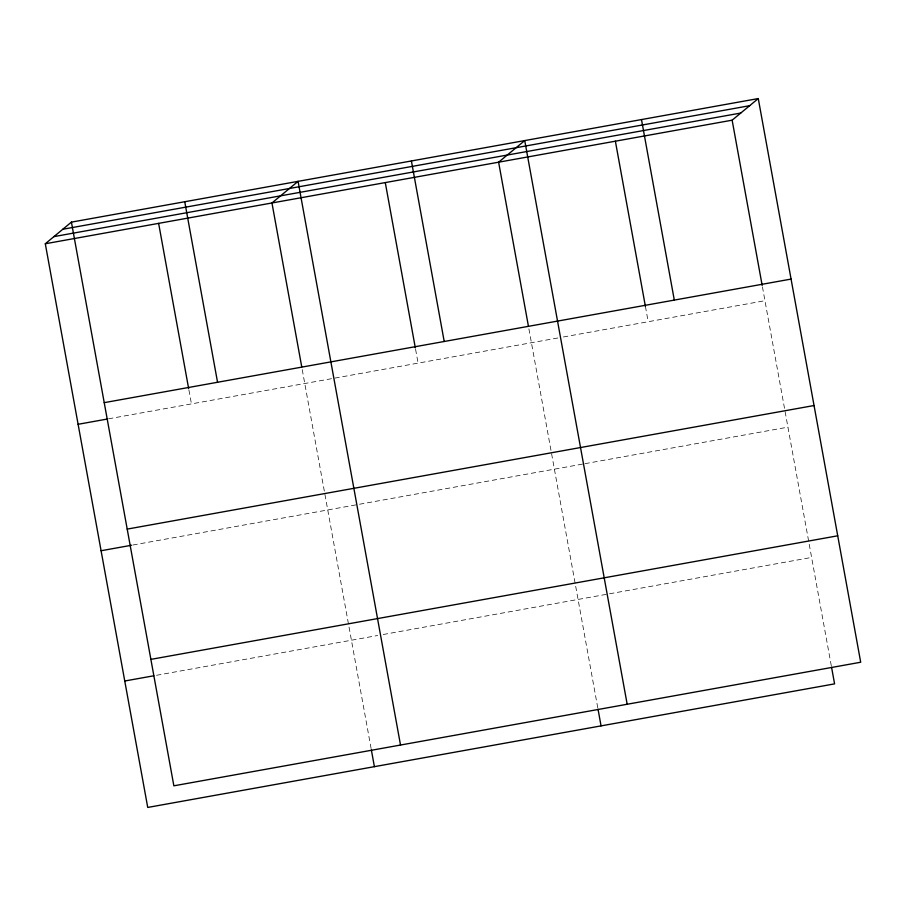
<?xml version="1.0" encoding="UTF-8"?>
<svg xmlns="http://www.w3.org/2000/svg" width="906" height="906" viewBox="0 0 906 906"><rect width="100%" height="100%" fill="white"/><g stroke="black" fill="none" stroke-linecap="round" stroke-linejoin="round"><path stroke-width="0.68" stroke-dasharray="4.53 3.4" d="M108.516 418.821L557.836 337.983M563.396 336.975L764.947 300.713M132.876 545.016L358.153 504.483M359.535 504.234L583.589 463.917M584.982 463.668L787.926 427.156M156.545 675.287L377.677 635.502M383.204 634.506L811.606 557.428M762.433 286.828L831.3 665.808M645.412 306.443L648.186 321.721M528.9 328.844L597.767 707.824M415.571 349.229L418.096 363.125M302.242 369.625L371.12 748.605M188.912 390.01L191.438 403.895"/><path stroke-width="1.36" d="M831.549 667.19L834.585 683.871L147.735 807.439L45.3 243.759L71.415 222.129L758.265 98.561L860.7 662.241L173.861 785.819L71.415 222.129M45.3 243.759L732.139 120.181L758.265 98.561M62.797 229.263L749.647 105.696M53.918 236.625L740.757 113.046M104.224 402.66L791.074 279.082M78.109 424.291L107.135 419.07M127.202 529.104L814.052 405.526M101.087 550.735L131.495 545.265M150.883 659.375L837.722 535.797M124.756 681.006L153.782 675.785M732.139 120.181L762.173 285.435M641.493 119.569L674.302 300.09M615.378 141.189L645.412 306.443M627.178 704.256L524.733 140.577L498.617 162.197L528.402 326.069M598.028 709.205L601.052 725.887M411.403 160.962L444.212 341.494M385.288 182.593L415.322 347.847M400.52 745.038L298.074 181.347L271.959 202.978L301.743 366.851M371.369 749.987L374.393 766.669M184.745 201.744L217.553 382.275M158.629 223.374L188.663 388.629"/></g></svg>
